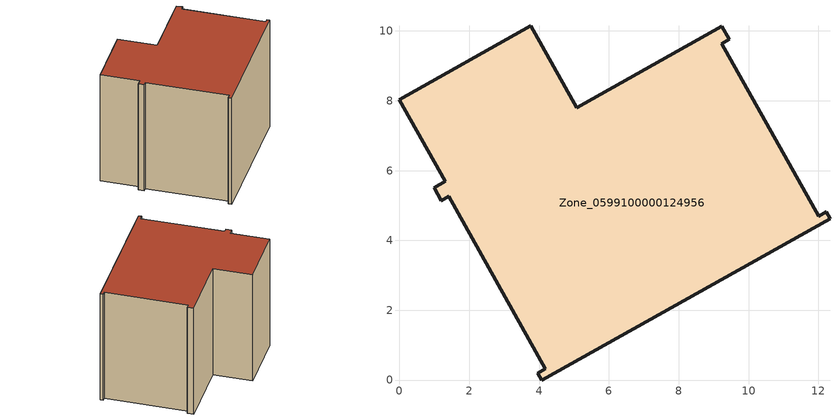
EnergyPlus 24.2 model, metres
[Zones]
Zone_0599100000124956
 floor ground (C_G): 12.33,4.62 4.08,0 3.96,0.2 4.18,0.32 1.41,5.26 1.19,5.14 0.99,5.51 1.31,5.69 0,8.03 3.77,10.14 5.08,7.81 9.23,10.14 9.45,9.76 9.23,9.64 12.01,4.7 12.22,4.82 z0
 wall outside (C_F): 9.45,9.76 9.23,10.14 5.08,7.81 3.77,10.14 0,8.03 1.31,5.69 0.99,5.51 1.19,5.14 1.41,5.26 4.18,0.32 3.96,0.2 4.08,0 12.33,4.62 12.22,4.82 12.01,4.7 9.23,9.64 9.45,9.76 z0:8.31
 roof outside (C_R): 12.22,4.82 12.01,4.7 9.23,9.64 9.45,9.76 9.23,10.14 5.08,7.81 3.77,10.14 0,8.03 1.31,5.69 0.99,5.51 1.19,5.14 1.41,5.26 4.18,0.32 3.96,0.2 4.08,0 12.33,4.62 z8.31
[BUILDING]
Pand.0599100000124956: North Axis=0; Terrain=City; Loads Convergence Tolerance Value=0.04; Temperature Convergence Tolerance Value=0.4; Solar Distribution=FullExterior; Maximum Number of Warmup Days=25; Minimum Number of Warmup Days=1
[Site:Location]
Rotterdam.The.Hague.AP_ZH_NLD Design_Conditions: Latitude=51.96; Longitude=4.45; Time Zone=1; Elevation=-4.5
[SITE:GROUNDTEMPERATURE:BUILDINGSURFACE]
18, 18, 18, 18, 18, 18, 18, 18, 18, 18, 18, 18
[MATERIAL] Thermal Absorptance=0.9; Solar Absorptance=0.7; Visible Absorptance=0.7
Name | Roughness | Thickness | Conductivity | Density | Specific Heat
G.TC.1965-1974 | MediumSmooth | 0.15 | 0.882353 | 540 | 1210
F.TC.1965-1974 | Rough | 0.3 | 0.697674 | 1920 | 840
R.TC.1965-1974 | MediumRough | 0.2 | 0.232558 | 1500 | 1000
[CONSTRUCTION]
C_G: G.TC.1965-1974
C_F: F.TC.1965-1974
C_R: R.TC.1965-1974
[ZONE]
Zone_0599100000124956: Type=1; Multiplier=1; Ceiling Height=Autocalculate; Volume=Autocalculate; Floor Area=autocalculate; Part of Total Floor Area=Yes
[ZONEINFILTRATION:DESIGNFLOWRATE]
Infil_Zone_0599100000124956: Zone or ZoneList or Space or SpaceList=Zone_0599100000124956; Schedule=AlwaysOn; Design Flow Rate Calculation Method=Flow/Area; Flow Rate per Floor Area=0.003; Constant Term Coefficient=1; Temperature Term Coefficient=0; Velocity Term Coefficient=0; Velocity Squared Term Coefficient=0
[HVACTEMPLATE:ZONE:IDEALLOADSAIRSYSTEM]
Zone_0599100000124956: Maximum Heating Supply Air Temperature=50; Minimum Cooling Supply Air Temperature=13; Maximum Heating Supply Air Humidity Ratio=0.0156; Minimum Cooling Supply Air Humidity Ratio=0.0077; Heating Limit=NoLimit; Cooling Limit=NoLimit; Dehumidification Control Type=ConstantSensibleHeatRatio; Cooling Sensible Heat Ratio=0.7; Dehumidification Setpoint=60; Humidification Control Type=None; Humidification Setpoint=30; Outdoor Air Method=None; Outdoor Air Flow Rate per Person=0.00944; Outdoor Air Flow Rate per Zone Floor Area=0; Outdoor Air Flow Rate per Zone=0; Demand Controlled Ventilation Type=None; Outdoor Air Economizer Type=NoEconomizer; Heat Recovery Type=None; Sensible Heat Recovery Effectiveness=0.7; Latent Heat Recovery Effectiveness=0.65
[ZONECONTROL:THERMOSTAT]
ThermostatControl_Zone_0599100000124956: Zone or ZoneList=Zone_0599100000124956; Control Type Schedule=DualSetpointControlType; Control 1=Thermostat_Zone_0599100000124956; Temperature Difference Between Cutout And Setpoint=0
[THERMOSTATSETPOINT:DUALSETPOINT]
Thermostat_Zone_0599100000124956: Heating Setpoint Temperature Schedule=HeatingSetpoint_Zone_0599100000124956; Cooling Setpoint Temperature Schedule=CoolingSetpoint_Zone_0599100000124956
[SCHEDULE:COMPACT]
HeatingSetpoint_Zone_0599100000124956: Through: 12/31, For: AllDays, Until: 24:00, 21
CoolingSetpoint_Zone_0599100000124956: Through: 12/31, For: AllDays, Until: 24:00, 24
DualSetpointControlType: Through: 12/31, For: AllDays, Until: 24:00, 4
AlwaysOn: Through: 12/31, For: AllDays, Until: 24:00, 1
